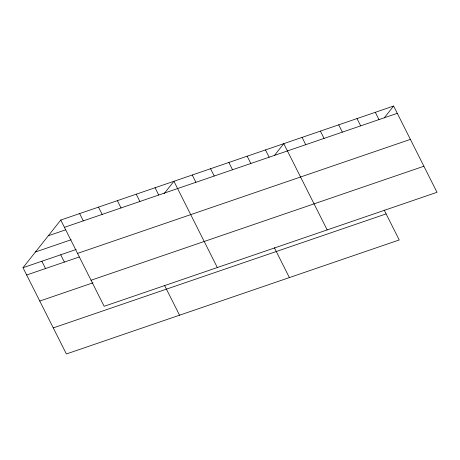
<?xml version="1.0" encoding="UTF-8"?>
<svg xmlns="http://www.w3.org/2000/svg" width="460" height="460" viewBox="0 0 460 460"><rect width="100%" height="100%" fill="white"/><g stroke="black" fill="none" stroke-linecap="round" stroke-linejoin="round"><path stroke-width="0.69" d="M384.192 210.065L399.228 239.959L66.384 353.964L23 267.703L60.772 220.041L393.616 106.036L437 192.297L104.155 306.297L60.772 220.041M164.145 193.637L173.943 181.28L217.321 267.536M274.43 155.457L283.78 143.658L327.163 229.914M384.267 117.835L393.616 106.036M64.44 227.326L397.285 113.327M48.311 235.767L65.82 229.77M35.466 251.976L71.168 239.746M23 267.703L76.216 249.475M77.544 253.391L410.389 139.386M26.668 274.994L79.206 256.996M91.051 280.238L423.896 166.238M39.773 301.053L92.989 282.825M53.274 327.905L386.118 213.9M375.308 112.309L378.977 119.6M357.006 118.576L360.669 125.867M338.698 124.85L342.366 132.135M320.39 131.117L324.058 138.408M302.088 137.39L305.75 144.676M265.472 149.931L269.14 157.216M247.164 156.199L250.832 163.49M274.35 247.687L289.386 277.581M228.861 162.466L232.524 169.757M210.553 168.739L214.222 176.03M192.245 175.007L195.914 182.298M155.077 187.737L158.746 195.028M136.218 194.2L139.886 201.492M164.513 285.303L179.549 315.203M117.357 200.658L121.026 207.949M98.498 207.121L102.16 214.406M79.637 213.578L83.3 220.869M60.72 254.782L64.388 262.073M41.86 261.245L45.529 268.536"/></g></svg>
